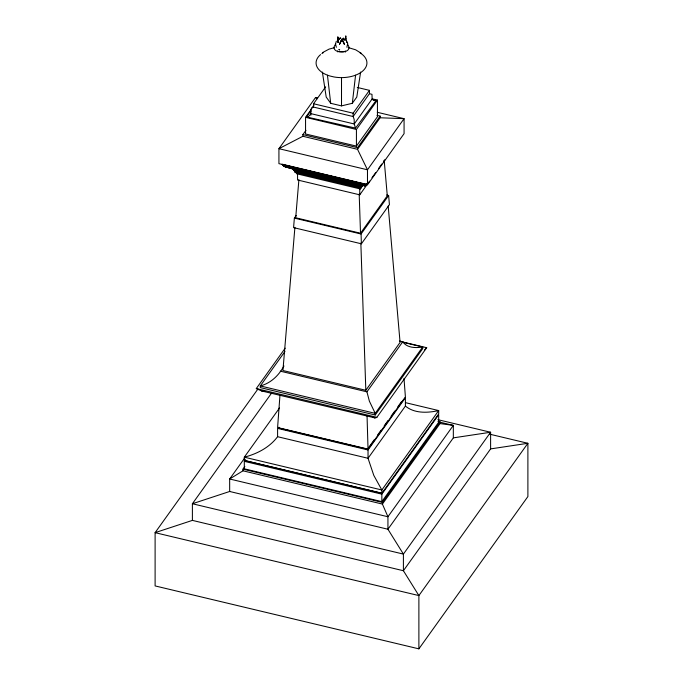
<?xml version="1.0" encoding="UTF-8"?>
<svg xmlns="http://www.w3.org/2000/svg" width="683" height="683" viewBox="0 0 683 683"><rect width="100%" height="100%" fill="white"/><g stroke="black" fill="none" stroke-linecap="round" stroke-linejoin="round"><path stroke-width="1.02" d="M322.385 72.099L326.209 97.063L330.7 103.304L341.509 105.882L341.517 77.631M337.812 40.075L337.872 37.104L338.247 42.372M345.794 36.028L345.086 40.092M279.953 395.295L277.597 427.558L368.035 449.132L405.403 396.917L403.995 378.314M296.217 215.529L294.373 218.099L293.579 227.618L361.392 243.797L389.421 204.644L388.627 195.5L386.569 195.014M294.911 227.302L282.924 370.519L365.823 390.3L400.076 342.431L388.183 206.027M298.898 179.68L295.705 217.775L360.513 233.236L387.295 195.825L384.196 160.3M341.509 105.882L352.317 103.295L355.57 75.207M363.245 185.469L365.2 185.725L366.182 184.239L282.045 164.168C284.768 169.282 293.434 166.054 294.902 172.312L360.846 188.047L361.503 185.878L362.895 185.366M337.581 40.732L337.863 37.104L338.102 42.423M311.106 111.013C303.636 118.705 308.178 118.347 310.876 113.498M360.615 72.082L356.791 97.054L352.317 103.295M340.083 43.311L341.927 39.204L339.545 44.361M341.876 39.213L339.451 44.25M337.402 40.792L337.863 37.104L337.948 42.397M336.292 41.304L335.507 44.19L336.36 47.289M346.87 47.272L347.724 43.242L346.221 40.434M283.966 365.977C278.877 375.317 270.869 383.257 260.291 385.929L260.291 387.594L375.215 415.016L422.709 348.663L422.709 346.998L403.038 342.303M339.135 39.196L340.168 37.736M337.812 51.438L337.539 51.831L337.667 50.935M317.578 98.045L315.52 97.549L278.929 148.681L278.929 163.655L367.48 184.786L404.071 133.663L404.071 118.68L377.298 112.294M310.876 115.196L310.876 109.391L311.738 108.059L313.54 107.086L313.54 103.756L325.654 86.835M311.499 108.529L313.967 105.08M372.363 98.881L377.443 100.094L377.443 116.742L356.424 146.111L305.557 133.97L305.557 117.322L311.115 109.553M367.48 184.786L367.48 169.802L357.533 149.312L380.107 117.766L404.071 118.68L367.48 169.802L278.929 148.681L302.893 136.276L302.893 134.611L305.941 130.351M313.54 107.086L353.111 116.528L353.111 113.199L369.46 90.352L357.286 87.45M353.111 116.528L369.46 93.682L369.46 90.352M369.46 93.682L371.97 94.331L372.141 98.941L354.221 123.973L355.527 128.097L376.196 100.392L372.107 99.419M356.424 146.111L356.424 129.463L377.443 100.094M302.893 136.276L357.533 149.312L357.533 147.648L380.107 116.101L377.016 115.359M362.545 184.461L361.307 186.186L293.801 170.084M362.374 184.845L361.145 186.561L294.194 170.588M362.844 184.436L361.008 186.997L294.51 171.134M362.733 184.948L360.914 187.492L294.749 171.706M360.846 188.047L363.322 184.581M296.234 173.661L360.291 188.943L362.758 185.503M366.148 184.128L364.927 185.836L285.076 166.789M366.438 183.992L365.2 185.725L284.41 166.447M366.677 183.829L365.456 185.545L283.812 166.071M297.566 174.293L297.566 179.996L359.745 194.834L369.529 181.157M371.979 177.734L375.65 172.611M378.706 168.334L381.763 164.065M383.598 161.495L384.819 159.788M361.392 243.797L361.068 234.004L388.627 195.5M399.914 341.312L426.704 347.707L376.879 417.322L375.317 417.996L261.555 390.941L256.296 388.55L285.204 348.159M257.918 389.02L155.109 532.655L155.109 585.92L418.884 648.85L527.891 496.558L527.891 443.293L489.617 434.166M284.956 351.463L260.291 385.929L375.215 413.352L422.709 346.998C415.921 348.125 407.085 348.074 402.739 341.799L399.649 341.056M271.552 393.143L192.393 503.747L192.393 520.386L155.109 532.655L418.884 595.585L527.891 443.293L490.607 448.902L403.405 570.732L418.884 595.585L418.884 648.85M279.526 407.973L244.309 457.175L244.309 460.504L381.848 493.314L438.691 413.907L438.691 410.577L405.6 402.688M245.095 457.448L229.667 478.996L229.667 491.478L192.393 503.747L403.405 554.092L490.607 432.254L437.854 419.669M381.848 501.638L381.848 494.15L438.691 414.743L438.691 422.231L381.848 501.638L244.309 468.828L244.309 461.332L245.547 459.608M438.853 421.923L453.333 425.381L387.935 516.749L229.667 478.996L242.977 470.809L242.977 469.144L244.838 466.549M375.215 415.016L375.215 413.352L369.383 401.169L366.925 391.837L402.739 341.799M368.718 447.467L374.301 439.664M377.4 435.336L381.123 430.136M384.222 425.799L387.944 420.6M391.052 416.271L394.765 411.072M397.873 406.735L401.595 401.536M405.403 406.078C414.581 413.685 427.712 412.993 438.691 410.577L381.848 489.984L244.309 457.175C257.064 453.922 269.572 447.408 277.597 436.71L368.035 458.284L368.035 449.969L405.403 397.754L405.403 406.078L368.035 458.284L373.806 475.411L381.848 489.984L381.848 493.314M192.393 520.386L403.405 570.732L403.405 554.092L387.935 529.24L387.935 516.749L382.403 504.071L382.403 502.406L440.023 421.915L437.957 421.42M440.023 421.915L440.023 423.58L382.403 504.071L242.977 470.809M440.023 423.58L453.333 425.381L453.333 437.863L387.935 529.24L229.667 491.478M340.646 38.009L339.272 38.931M426.704 347.707L424.331 350.242M335.712 44.062C327.046 54.256 355.288 54.964 347.596 44.318M345.231 50.943L345.538 51.993L345.316 51.601M322.427 52.668L329.069 49.108L334.491 47.673M340.108 38.615L339.562 38.854M343.549 51.652L339.092 51.558M376.196 100.392L373.456 100.222L372.141 98.941M453.333 437.863L490.607 432.254L490.607 448.902M264.859 391.487L261.555 390.941M306.804 117.024L355.527 128.097M348.236 47.571L355.638 49.799L361.589 53.496M313.54 103.756L353.111 113.199M310.859 113.634L354.221 123.973L354.187 119.491L353.248 116.759M305.557 117.322L356.424 129.463M302.893 134.611L357.533 147.648M282.386 164.697L366.045 184.658M282.796 165.192L365.875 185.016M283.266 165.653L365.678 185.306M285.793 167.079L364.628 185.887M292.179 168.812L361.981 185.469M292.785 169.196L361.725 185.639M293.331 169.615L361.503 185.878M294.373 218.099L361.068 234.004M280.261 371.159L366.925 391.837M256.296 388.55L376.879 417.322M368.035 449.969L277.597 428.386L277.597 436.71M246.307 460.854L381.02 492.998M244.309 461.332L381.848 494.15M242.977 469.144L382.403 502.406M374.694 417.928L372.577 416.869M342.909 38.598L345.564 39.785M343.669 38.854L343.259 38.666M315.52 97.549L317.177 98.745M343.31 38.026L344.505 40.186M344.437 44.207L342.012 39.213L344.352 44.318M344.343 44.096L342.012 39.204M346.076 38.53L346.742 42.466M346.033 38.248L345.846 36.054M327.456 75.215L330.7 103.304M359.19 194.057L360.513 233.236M360.846 243.028L365.823 390.3M367.053 416.075L368.035 449.132M380.107 116.101L380.107 117.766M367.48 448.364L367.48 449.201L278.929 428.07L278.929 427.234M360.291 187.279L360.291 188.943M359.745 188.175L359.745 194.834M360.129 52.941A25.433 14.684 0 0 1 363.04 70.742A25.433 14.684 0 0 1 334.021 76.966L329.915 76.001A25.433 14.684 0 0 1 320.575 54.597M321.906 53.573A25.433 14.684 0 0 1 323.401 52.625M339.63 49.799L338.999 49.646L339.63 49.799"/></g></svg>
